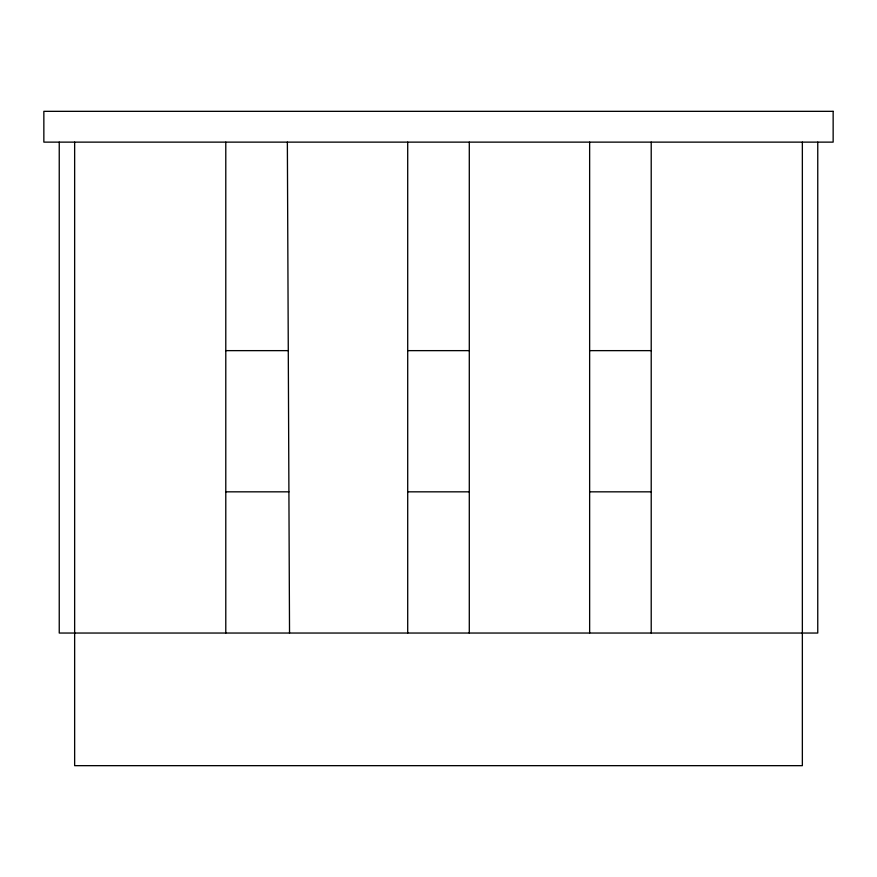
<?xml version="1.0" encoding="UTF-8"?>
<svg xmlns="http://www.w3.org/2000/svg" width="877" height="877" viewBox="0 0 877 877"><rect width="100%" height="100%" fill="white"/><g stroke="black" fill="none" stroke-linecap="round" stroke-linejoin="round"><path stroke-width="1.32" d="M225.784 350.636L288.281 350.636M407.706 350.636L469.294 350.636M589.64 350.636L651.216 350.636M225.784 491.833L288.906 491.833M407.706 491.833L469.294 491.833M589.64 491.833L651.216 491.833M287.36 142.129L289.531 633.041M817.759 142.129L817.759 633.041L59.241 633.041L59.241 142.129M802.356 142.129L802.356 765.665L74.644 765.665L74.644 142.129M651.216 142.129L651.216 633.041M589.64 142.129L589.64 633.041M469.294 142.129L469.294 633.041M407.706 142.129L407.706 633.041M225.784 142.129L225.784 633.041M833.15 111.335L43.85 111.335L43.85 142.129L833.15 142.129L833.15 111.335"/></g></svg>
